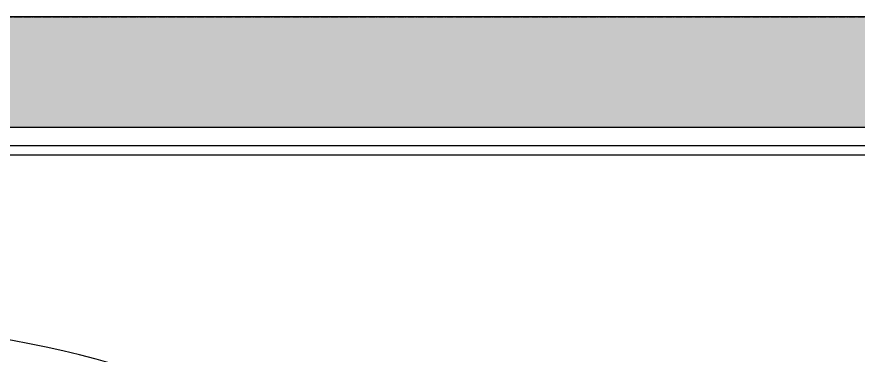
# Model space of a CAD drawing. Header units: millimetres. Extents: x 31778 to 54642, y 18502 to 28743.
# Drawn here: x 43863 to 44091.4, y 22262.4 to 22354.5 of the extents above; entities that cross this region are included whole.
import ezdxf

# ---------------------------------------------------------------- set-up
doc = ezdxf.new("R2010")
doc.units = ezdxf.units.MM
doc.linetypes.add('DASHED2', pattern=[0.375, 0.25, -0.125])
doc.layers.add('CIRCUITS ECLAIRAGE', color=1, linetype='Continuous')
doc.layers.add('Plan Archi', color=8, linetype='Continuous')

msp = doc.modelspace()

# ---------------------------------------------------------------- hatches: boundary and pattern name
at = {"layer": 'Plan Archi'}
h = msp.add_hatch(color=256, dxfattribs=at)
h.dxf.hatch_style = 1
h.paths.add_polyline_path([(44338.652, 22354.456), (43643.989, 22354.456), (43643.989, 22324.456), (44338.652, 22324.456)])

# ---------------------------------------------------------------- linework, layer by layer
at = {"layer": 'CIRCUITS ECLAIRAGE', "color": 6}
msp.add_arc((43806.181, 21964.076), 307.428, 44.6492, 100.62994, dxfattribs=at)
at = {"layer": 'Plan Archi', "linetype": 'DASHED2'}
msp.add_line((43613.989, 22354.456), (44605.654, 22354.456), dxfattribs=at)
at = {"layer": 'Plan Archi'}
for p, q in [((44338.652, 22354.456), (43643.989, 22354.456)), ((43643.989, 22324.456), (44329.573, 22324.456)), ((43643.989, 22324.456), (44338.652, 22324.456)), ((43663.989, 22324.456), (44309.573, 22324.456)), ((43648.989, 22319.456), (44324.573, 22319.456)), ((43663.989, 22319.456), (44309.573, 22319.456)), ((43648.989, 22316.956), (44324.573, 22316.956))]:
    msp.add_line(p, q, dxfattribs=at)

doc.saveas('drawing.dxf')
